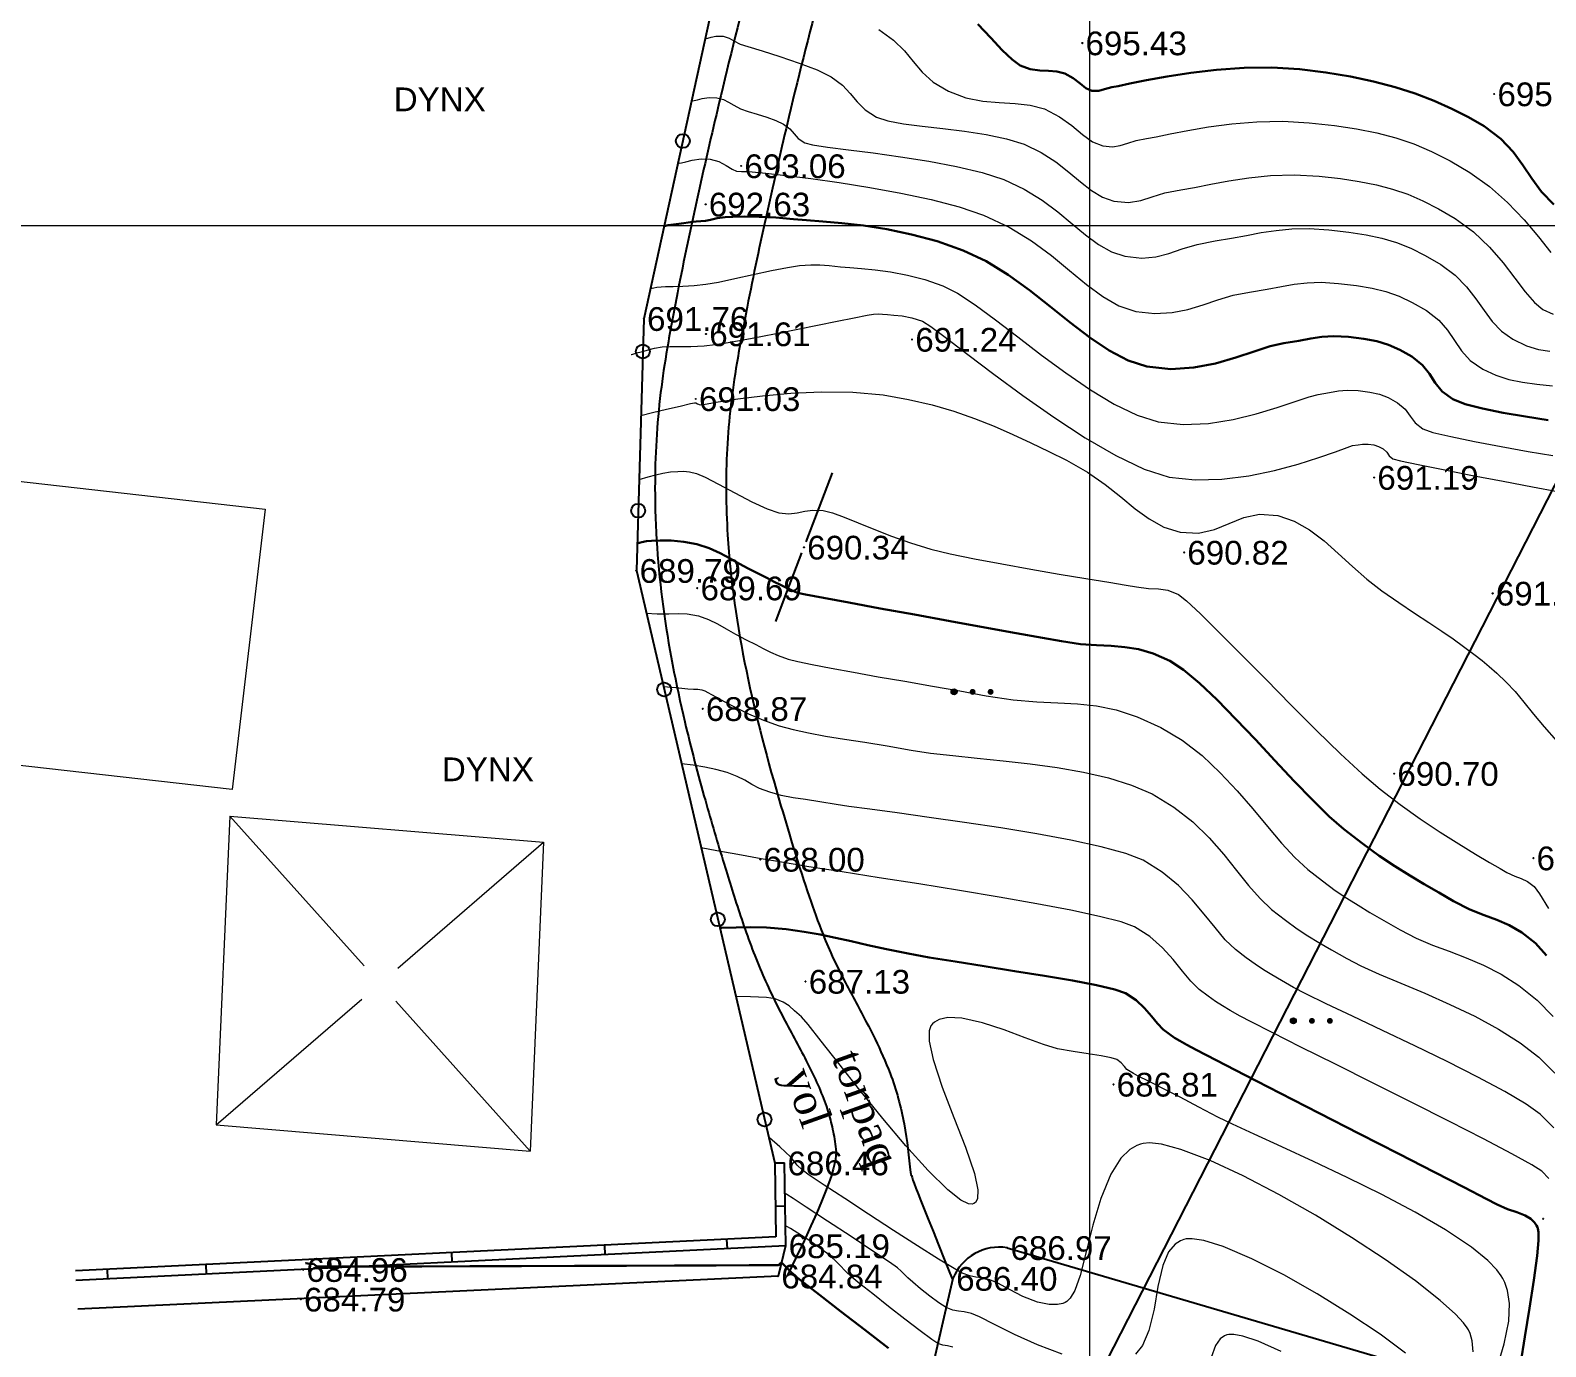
# Model space of a CAD drawing. Header units: feet. Extents: x 3381 to 683784, y 675186 to 4376258.
# Drawn here: x 678704.8 to 678768.7, y 4374876.5 to 4374932 of the extents above; entities that cross this region are included whole.
import ezdxf

# ---------------------------------------------------------------- set-up
doc = ezdxf.new("R2010")
doc.units = ezdxf.units.FT
doc.header["$MEASUREMENT"] = 0
doc.header["$PDMODE"] = 34
doc.header["$PDSIZE"] = 0.01
doc.linetypes.add('ACAD_ISO03W100', pattern=[30, 12, -18])
doc.layers.get('0').update_dxf_attribs({"linetype": 'CONTINUOUS'})
for name, color, linetype in [('0_Point_Height', 2, 'CONTINUOUS'), ('0_Point_Point', 7, 'CONTINUOUS'), ('col bitkisi', 7, 'CONTINUOUS'), ('Lep-Stolb', 7, 'CONTINUOUS'), ('Yazilar', 7, 'CONTINUOUS')]:
    doc.layers.add(name, color=color, linetype=linetype)
for name, color, linetype, lineweight in [('ANA HORIZONTAL', 24, 'CONTINUOUS', 30), ('das tikili', 5, 'CONTINUOUS', 0), ('HORIZANTAL', 24, 'CONTINUOUS', 13), ('km setka', 170, 'CONTINUOUS', 15), ('kontur', 5, 'CONTINUOUS', 0)]:
    doc.layers.add(name, color=color, linetype=linetype, lineweight=lineweight)
doc.styles.get("Standard").update_dxf_attribs({"font": 'arial.ttf', "height": 2})

msp = doc.modelspace()

# ---------------------------------------------------------------- hatches: boundary and pattern name
at = {"layer": 'col bitkisi', "ltscale": 1.5}
h = msp.add_hatch(color=256, dxfattribs=at)
edge = h.paths.add_edge_path()
edge.add_arc((678743.753, 4374904.075), 0.125, 0, 360)
h = msp.add_hatch(color=256, dxfattribs=at)
edge = h.paths.add_edge_path()
edge.add_arc((678744.535, 4374904.075), 0.125, 0, 360)
h = msp.add_hatch(color=256, dxfattribs=at)
edge = h.paths.add_edge_path()
edge.add_arc((678745.294, 4374904.075), 0.125, 0, 360)
h = msp.add_hatch(color=256, dxfattribs=at)
edge = h.paths.add_edge_path()
edge.add_arc((678758.059, 4374890.207), 0.125, 0, 360)
h = msp.add_hatch(color=256, dxfattribs=at)
edge = h.paths.add_edge_path()
edge.add_arc((678758.842, 4374890.207), 0.125, 0, 360)
h = msp.add_hatch(color=256, dxfattribs=at)
edge = h.paths.add_edge_path()
edge.add_arc((678759.6, 4374890.207), 0.125, 0, 360)

# ---------------------------------------------------------------- linework, layer by layer
at = {"linetype": 'Continuous'}
for p, q in [((678734.673, 4374938.039, 695.222), (678730.672, 4374919.808, 691.756)), ((678730.672, 4374919.808, 691.756), (678730.359, 4374909.187, 689.787)), ((678730.359, 4374909.187, 689.787), (678736.194, 4374884.205, 686.459)), ((678736.593, 4374884.211, 686.459), (678736.194, 4374884.205, 686.459)), ((678736.194, 4374884.205, 686.459), (678736.237, 4374881.1, 685.33)), ((678736.593, 4374884.211, 686.459), (678736.642, 4374880.719, 685.19)), ((678736.619, 4374882.396, -63.749), (678736.219, 4374882.377, -72.907)), ((678736.237, 4374881.1, 676.348), (678706.712, 4374879.666)), ((678734.165, 4374880.999, 684.739), (678734.181, 4374880.599, 684.739)), ((678736.642, 4374880.719, 685.19), (678706.731, 4374879.266)), ((678722.565, 4374880.436), (678722.581, 4374880.036)), ((678729.014, 4374880.749), (678729.031, 4374880.349)), ((678745.996, 4374880.642, 686.974), (678777.109, 4374871.497, 167.929)), ((678708.04, 4374879.73), (678708.056, 4374879.331)), ((678712.204, 4374879.932), (678712.22, 4374879.533)), ((678717.443, 4374880.187), (678717.459, 4374879.787)), ((678743.707, 4374879.345, 686.402), (678742.534, 4374874.316, 684.746))]:
    msp.add_line(p, q, dxfattribs=at)
at = {"color": 30, "linetype": 'Continuous'}
for p, q in [((678736.642, 4374880.719, 685.19), (678736.331, 4374879.443, 684.841)), ((678736.331, 4374879.443, 684.841), (678706.806, 4374878.054))]:
    msp.add_line(p, q, dxfattribs=at)
msp.add_lwpolyline([(678748.042, 4374871.674), (678791.042, 4374955.674), (678872.042, 4374924.674), (678840.042, 4374843.674)], close=True)
at = {"linetype": 'Continuous'}
for centre in [(678732.317, 4374927.299, 693.18), (678730.632, 4374918.425, 691.5), (678730.434, 4374911.714, 690.256), (678731.529, 4374904.177, 689.12), (678733.793, 4374894.484, 687.828), (678735.762, 4374886.051, 686.705)]:
    msp.add_circle(centre, 0.291, dxfattribs=at)
msp.add_arc((678745.662, 4374878.563, 686.974), 2.105, 80.86965, 158.20412, dxfattribs=at)
for points, knots in [([(678804.772, 4375057.114), (678800.832, 4375053.35), (678800.303, 4375053.3), (678798.715, 4375053.14), (678797.651, 4375053.024), (678794.7, 4375052.617), (678792.822, 4375052.263), (678790.044, 4375051.385), (678789.093, 4375051.014), (678787.602, 4375050.276), (678787.043, 4375049.96), (678785.882, 4375049.205), (678785.294, 4375048.758), (678784.179, 4375047.808), (678783.65, 4375047.305), (678782.407, 4375046.033), (678781.717, 4375045.247), (678780.607, 4375043.929), (678780.173, 4375043.399), (678779.316, 4375042.352), (678778.891, 4375041.832), (678777.625, 4375040.276), (678776.792, 4375039.248), (678774.313, 4375036.181), (678772.686, 4375034.158), (678769.777, 4375030.563), (678768.5, 4375028.992), (678766.465, 4375026.514), (678765.723, 4375025.616), (678764.29, 4375023.894), (678763.601, 4375023.072), (678762.373, 4375021.618), (678761.839, 4375020.989), (678760.47, 4375019.387), (678759.596, 4375018.382), (678758.165, 4375016.441), (678757.578, 4375015.531), (678756.812, 4375013.877), (678756.564, 4375013.174), (678756.33, 4375012.052), (678756.276, 4375011.658), (678756.228, 4375010.864), (678756.233, 4375010.469), (678756.352, 4375008.869), (678756.668, 4375007.696), (678757.38, 4375005.852), (678757.716, 4375005.145), (678758.442, 4375003.809), (678758.833, 4375003.177), (678760.121, 4375001.254), (678761.069, 4375000.061), (678762.533, 4374998.127), (678763.084, 4374997.376), (678764.085, 4374995.845), (678764.532, 4374995.068), (678765.202, 4374993.597), (678765.444, 4374992.91), (678765.789, 4374991.475), (678765.894, 4374990.733), (678765.972, 4374989.136), (678765.925, 4374988.282), (678765.661, 4374986.602), (678765.445, 4374985.771), (678764.649, 4374983.537), (678763.917, 4374982.185), (678762.445, 4374980.038), (678761.791, 4374979.209), (678760.4, 4374977.602), (678759.661, 4374976.819), (678758.159, 4374975.267), (678757.398, 4374974.498), (678756.075, 4374973.113), (678755.511, 4374972.505), (678754.416, 4374971.253), (678753.888, 4374970.613), (678752.348, 4374968.667), (678751.383, 4374967.33), (678749.684, 4374964.866), (678748.936, 4374963.745), (678747.466, 4374961.476), (678746.748, 4374960.329), (678744.647, 4374956.855), (678743.32, 4374954.492), (678740.925, 4374949.803), (678739.845, 4374947.482), (678738.182, 4374943.457), (678737.545, 4374941.774), (678736.387, 4374938.368), (678735.865, 4374936.651), (678734.851, 4374933.022), (678734.369, 4374931.11), (678733.586, 4374927.817), (678733.27, 4374926.44), (678732.657, 4374923.676), (678732.362, 4374922.288), (678731.937, 4374920.115), (678731.792, 4374919.34), (678731.553, 4374917.94), (678731.458, 4374917.321), (678731.218, 4374915.357), (678731.142, 4374914.013), (678731.145, 4374910.996), (678731.266, 4374909.324), (678731.706, 4374906.033), (678732.022, 4374904.414), (678732.662, 4374901.698), (678732.956, 4374900.59), (678733.521, 4374898.591), (678733.787, 4374897.699), (678734.28, 4374896.085), (678734.506, 4374895.354), (678735.001, 4374893.881), (678735.271, 4374893.141), (678735.726, 4374892.05), (678735.883, 4374891.697), (678736.386, 4374890.643), (678736.747, 4374889.982), (678737.428, 4374888.712), (678737.748, 4374888.103), (678738.146, 4374887.201), (678738.267, 4374886.897), (678738.454, 4374886.343), (678738.525, 4374886.096), (678738.648, 4374885.572), (678738.7, 4374885.298), (678738.834, 4374884.462), (678738.896, 4374883.871), (678736.711, 4374879.458)], [0, 0, 0, 0, 1.504182, 1.504182, 4.512547, 4.512547, 9.897023, 9.897023, 12.795834, 12.795834, 14.604059, 14.604059, 16.662244, 16.662244, 18.72043, 18.72043, 21.69221, 21.69221, 23.690537, 23.690537, 25.688865, 25.688865, 29.68552, 29.68552, 37.678831, 37.678831, 43.858623, 43.858623, 47.338723, 47.338723, 50.479181, 50.479181, 52.843093, 52.843093, 56.452422, 56.452422, 59.343353, 59.343353, 61.301717, 61.301717, 62.310714, 62.310714, 63.319712, 63.319712, 66.426739, 66.426739, 68.50177, 68.50177, 70.576802, 70.576802, 75.092259, 75.092259, 77.984383, 77.984383, 80.876507, 80.876507, 83.368148, 83.368148, 85.859789, 85.859789, 88.693846, 88.693846, 91.527902, 91.527902, 96.504404, 96.504404, 99.813748, 99.813748, 103.123092, 103.123092, 106.359907, 106.359907, 108.778682, 108.778682, 111.197456, 111.197456, 116.035005, 116.035005, 120.025858, 120.025858, 124.016711, 124.016711, 131.998417, 131.998417, 139.538843, 139.538843, 144.840516, 144.840516, 150.142189, 150.142189, 155.992549, 155.992549, 160.212599, 160.212599, 164.43265, 164.43265, 166.77754, 166.77754, 168.584028, 168.584028, 172.423705, 172.423705, 177.221179, 177.221179, 182.018653, 182.018653, 185.384546, 185.384546, 188.140377, 188.140377, 190.397291, 190.397291, 192.654204, 192.654204, 193.73589, 193.73589, 195.899262, 195.899262, 198.062634, 198.062634, 199.190084, 199.190084, 200.13488, 200.13488, 201.079676, 201.079676, 202.923933, 202.923933, 202.923933, 202.923933]), ([(678808.675, 4375050.644), (678801.113, 4375050.364), (678800.583, 4375050.313), (678799.006, 4375050.154), (678797.969, 4375050.04), (678795.168, 4375049.652), (678793.46, 4375049.321), (678791.043, 4375048.553), (678790.235, 4375048.234), (678788.985, 4375047.612), (678788.517, 4375047.344), (678787.368, 4375046.586), (678786.697, 4375046.04), (678785.387, 4375044.816), (678784.75, 4375044.139), (678783.486, 4375042.704), (678782.86, 4375041.945), (678780.713, 4375039.324), (678779.234, 4375037.498), (678776.306, 4375033.873), (678774.857, 4375032.072), (678770.47, 4375026.65), (678767.493, 4375023.008), (678763.774, 4375018.635), (678763.29, 4375018.072), (678762.348, 4375016.963), (678761.892, 4375016.413), (678760.905, 4375015.124), (678760.408, 4375014.389), (678759.721, 4375013.07), (678759.494, 4375012.484), (678759.306, 4375011.644), (678759.267, 4375011.383), (678759.231, 4375010.855), (678759.233, 4375010.579), (678759.317, 4375009.469), (678759.547, 4375008.567), (678760.098, 4375007.14), (678760.343, 4375006.612), (678760.881, 4375005.592), (678761.175, 4375005.097), (678762.258, 4375003.417), (678763.151, 4375002.27), (678764.669, 4375000.279), (678765.282, 4374999.464), (678766.452, 4374997.728), (678767.007, 4374996.81), (678767.753, 4374995.256), (678768, 4374994.66), (678768.41, 4374993.426), (678768.571, 4374992.795), (678768.928, 4374990.881), (678768.998, 4374989.575), (678768.827, 4374987.174), (678768.626, 4374986.079), (678768.024, 4374983.969), (678767.623, 4374982.95), (678766.669, 4374981.011), (678766.117, 4374980.09), (678764.737, 4374978.074), (678763.873, 4374977.009), (678762.089, 4374975.003), (678761.168, 4374974.058), (678759.502, 4374972.352), (678758.752, 4374971.586), (678757.576, 4374970.311), (678757.131, 4374969.807), (678756.259, 4374968.772), (678755.833, 4374968.243), (678754.578, 4374966.626), (678753.774, 4374965.51), (678752.247, 4374963.301), (678751.52, 4374962.213), (678750.099, 4374960.024), (678749.404, 4374958.92), (678747.375, 4374955.577), (678746.095, 4374953.309), (678743.718, 4374948.693), (678742.621, 4374946.346), (678740.967, 4374942.342), (678740.351, 4374940.708), (678739.228, 4374937.401), (678738.719, 4374935.724), (678737.722, 4374932.141), (678737.242, 4374930.232), (678736.471, 4374926.978), (678736.165, 4374925.639), (678735.573, 4374922.966), (678735.29, 4374921.631), (678734.875, 4374919.505), (678734.726, 4374918.71), (678734.493, 4374917.322), (678734.404, 4374916.724), (678734.266, 4374915.531), (678734.217, 4374914.93), (678734.122, 4374913.122), (678734.131, 4374911.907), (678734.32, 4374908.773), (678734.601, 4374906.864), (678735.39, 4374903.057), (678735.898, 4374901.158), (678736.644, 4374898.618), (678736.838, 4374897.977), (678737.231, 4374896.699), (678737.428, 4374896.07), (678737.823, 4374894.907), (678738.018, 4374894.371), (678738.37, 4374893.497), (678738.518, 4374893.152), (678738.8, 4374892.546), (678738.931, 4374892.28), (678739.211, 4374891.736), (678739.358, 4374891.461), (678739.809, 4374890.62), (678740.124, 4374890.041), (678740.649, 4374888.969), (678740.866, 4374888.489), (678741.186, 4374887.646), (678741.303, 4374887.293), (678741.5, 4374886.574), (678741.578, 4374886.217), (678741.773, 4374885.158), (678741.849, 4374884.47), (678741.928, 4374883.728), (678741.936, 4374883.647), (678743.67, 4374879.335)], [0, 0, 0, 0, 1.519576, 1.519576, 4.558728, 4.558728, 9.930594, 9.930594, 12.837598, 12.837598, 14.698947, 14.698947, 17.596272, 17.596272, 20.493598, 20.493598, 23.430765, 23.430765, 30.540606, 30.540606, 37.650448, 37.650448, 51.870131, 51.870131, 53.943342, 53.943342, 56.016553, 56.016553, 58.839775, 58.839775, 61.186701, 61.186701, 62.257023, 62.257023, 63.327345, 63.327345, 66.426341, 66.426341, 68.26825, 68.26825, 70.110159, 70.110159, 74.62153, 74.62153, 77.595, 77.595, 80.568471, 80.568471, 82.304355, 82.304355, 84.04024, 84.04024, 87.512009, 87.512009, 90.504027, 90.504027, 93.496045, 93.496045, 96.488063, 96.488063, 100.372173, 100.372173, 104.256283, 104.256283, 107.517701, 107.517701, 109.618427, 109.618427, 111.719153, 111.719153, 115.920605, 115.920605, 119.858792, 119.858792, 123.796978, 123.796978, 131.673352, 131.673352, 139.553481, 139.553481, 144.894421, 144.894421, 150.235361, 150.235361, 156.190392, 156.190392, 160.321983, 160.321983, 164.453574, 164.453574, 166.899961, 166.899961, 168.797126, 168.797126, 170.694291, 170.694291, 174.488621, 174.488621, 180.488906, 180.488906, 186.48919, 186.48919, 188.508696, 188.508696, 190.528201, 190.528201, 192.322947, 192.322947, 193.52533, 193.52533, 194.478712, 194.478712, 195.432094, 195.432094, 197.338858, 197.338858, 198.784376, 198.784376, 199.759029, 199.759029, 200.733681, 200.733681, 202.682985, 202.682985, 202.923933, 202.923933, 202.923933, 202.923933])]:
    msp.add_open_spline(points, degree=3, knots=knots, dxfattribs=at)
at = {"layer": '0_Point_Point'}
for p in [(678749.159, 4374931.428, 695.432), (678766.528, 4374929.28, 695.351), (678734.776, 4374926.249, 693.057), (678733.277, 4374924.632, 692.632), (678730.672, 4374919.808, 691.756), (678733.296, 4374919.164, 691.606), (678741.982, 4374918.932, 691.24), (678732.864, 4374916.43, 691.028), (678761.463, 4374913.111, 691.188), (678737.424, 4374910.17, 690.341), (678753.452, 4374909.955, 690.817), (678730.359, 4374909.187, 689.787), (678732.928, 4374908.45, 689.689), (678766.461, 4374908.229, 691.127), (678733.154, 4374903.364, 688.871), (678762.309, 4374900.63, 690.696), (678735.582, 4374897.014, 687.995), (678768.177, 4374897.069, 690.748), (678737.49, 4374891.869, 687.131), (678750.473, 4374887.53, 686.813), (678736.593, 4374884.211, 686.459), (678768.589, 4374881.864, 687.582), (678736.642, 4374880.719, 685.19), (678745.996, 4374880.642, 686.974), (678716.311, 4374879.718, 684.956), (678736.331, 4374879.443, 684.841), (678743.707, 4374879.345, 686.402), (678716.21, 4374878.47, 684.792)]:
    msp.add_point(p, dxfattribs=at)
at = {"layer": 'ANA HORIZONTAL', "color": 16, "lineweight": 30}
for points, elevation in [([(678744.749, 4374932.228), (678745.304, 4374931.644), (678745.786, 4374931.131), (678746.197, 4374930.731), (678746.543, 4374930.486), (678746.968, 4374930.333), (678747.363, 4374930.272), (678747.734, 4374930.252), (678748.085, 4374930.224), (678748.42, 4374930.14), (678748.78, 4374929.947), (678749.065, 4374929.725), (678749.312, 4374929.53), (678749.561, 4374929.418), (678749.853, 4374929.413), (678750.101, 4374929.488), (678750.412, 4374929.563), (678750.67, 4374929.615), (678751.167, 4374929.721), (678751.866, 4374929.863), (678752.733, 4374930.02), (678753.731, 4374930.172), (678754.825, 4374930.299), (678755.978, 4374930.381), (678757.155, 4374930.397), (678758.32, 4374930.329), (678759.429, 4374930.193), (678760.467, 4374930.02), (678761.438, 4374929.811), (678762.345, 4374929.57), (678763.195, 4374929.296), (678763.991, 4374928.992), (678764.738, 4374928.66), (678765.44, 4374928.301), (678766.101, 4374927.917), (678766.81, 4374927.392), (678767.33, 4374926.843), (678767.739, 4374926.281), (678768.11, 4374925.717), (678768.521, 4374925.162), (678769.045, 4374924.627)], 695), ([(678731.531, 4374923.721), (678731.581, 4374923.728), (678731.701, 4374923.745), (678731.923, 4374923.776), (678732.255, 4374923.822), (678732.642, 4374923.875), (678732.885, 4374923.905), (678733.083, 4374923.915), (678733.28, 4374923.928), (678733.489, 4374923.974), (678733.764, 4374924.041), (678734.103, 4374924.091), (678734.423, 4374924.107), (678734.911, 4374924.113), (678735.529, 4374924.103), (678736.234, 4374924.07), (678736.985, 4374924.006), (678737.536, 4374923.958), (678738.224, 4374923.906), (678739.028, 4374923.834), (678739.931, 4374923.73), (678740.913, 4374923.577), (678741.955, 4374923.363), (678743.037, 4374923.071), (678744.14, 4374922.688), (678745.105, 4374922.231), (678746.034, 4374921.658), (678746.932, 4374921.009), (678747.802, 4374920.325), (678748.649, 4374919.645), (678749.477, 4374919.011), (678750.29, 4374918.463), (678751.092, 4374918.041), (678751.887, 4374917.786), (678752.893, 4374917.682), (678753.862, 4374917.745), (678754.78, 4374917.924), (678755.632, 4374918.167), (678756.406, 4374918.424), (678757.086, 4374918.643), (678757.66, 4374918.774), (678758.291, 4374918.874), (678758.796, 4374918.971), (678759.258, 4374919.043), (678759.759, 4374919.072), (678760.382, 4374919.037), (678761.028, 4374918.958), (678761.574, 4374918.854), (678762.065, 4374918.706), (678762.546, 4374918.497), (678763.06, 4374918.207), (678763.499, 4374917.854), (678763.793, 4374917.48), (678764.039, 4374917.104), (678764.336, 4374916.744), (678764.783, 4374916.419), (678765.306, 4374916.21), (678766.036, 4374916.016), (678766.908, 4374915.838), (678767.852, 4374915.678), (678768.803, 4374915.535)], 692.5), ([(678730.393, 4374910.336), (678730.59, 4374910.393), (678730.789, 4374910.43), (678730.993, 4374910.445), (678731.356, 4374910.459), (678731.829, 4374910.453), (678732.365, 4374910.407), (678732.914, 4374910.303), (678733.425, 4374910.135), (678733.887, 4374909.925), (678734.309, 4374909.695), (678734.702, 4374909.469), (678735.073, 4374909.27), (678735.497, 4374909.061), (678735.862, 4374908.877), (678736.172, 4374908.72), (678736.434, 4374908.591), (678736.689, 4374908.46), (678736.892, 4374908.357), (678737.157, 4374908.258), (678737.495, 4374908.185), (678738.247, 4374908.039), (678739.323, 4374907.838), (678740.632, 4374907.597), (678742.083, 4374907.332), (678743.585, 4374907.059), (678745.046, 4374906.794), (678746.376, 4374906.554), (678747.484, 4374906.353), (678748.279, 4374906.208), (678749.078, 4374906.093), (678749.764, 4374906.039), (678750.374, 4374906.01), (678750.949, 4374905.967), (678751.527, 4374905.872), (678752.146, 4374905.689), (678752.845, 4374905.379), (678753.425, 4374905.003), (678754.099, 4374904.442), (678754.844, 4374903.737), (678755.638, 4374902.931), (678756.458, 4374902.065), (678757.284, 4374901.179), (678758.092, 4374900.317), (678758.86, 4374899.519), (678759.566, 4374898.827), (678760.188, 4374898.282), (678760.967, 4374897.68), (678761.678, 4374897.167), (678762.34, 4374896.724), (678762.967, 4374896.331), (678763.577, 4374895.969), (678764.186, 4374895.617), (678764.812, 4374895.256), (678765.5, 4374894.9), (678766.097, 4374894.657), (678766.638, 4374894.46), (678767.157, 4374894.242), (678767.691, 4374893.937), (678768.275, 4374893.477), (678768.734, 4374892.962)], 690), ([(678767.634, 4374875.731), (678767.821, 4374876.886), (678768.02, 4374878.102), (678768.202, 4374879.276), (678768.338, 4374880.305), (678768.393, 4374880.953), (678768.393, 4374881.302), (678768.37, 4374881.457), (678768.351, 4374881.509), (678768.31, 4374881.582), (678768.222, 4374881.71), (678768.069, 4374881.861), (678767.833, 4374882.006), (678767.488, 4374882.138), (678767.094, 4374882.272), (678766.658, 4374882.468), (678766.192, 4374882.711), (678765.276, 4374883.183), (678764.012, 4374883.831), (678762.502, 4374884.604), (678760.847, 4374885.451), (678759.149, 4374886.32), (678757.509, 4374887.16), (678756.029, 4374887.919), (678754.811, 4374888.545), (678753.955, 4374888.988), (678753.564, 4374889.195), (678753.274, 4374889.363), (678753.049, 4374889.498), (678752.833, 4374889.644), (678752.568, 4374889.848), (678752.325, 4374890.092), (678752.072, 4374890.405), (678751.783, 4374890.749), (678751.429, 4374891.086), (678750.985, 4374891.378), (678750.526, 4374891.533), (678749.756, 4374891.71), (678748.747, 4374891.902), (678747.573, 4374892.104), (678746.308, 4374892.309), (678745.027, 4374892.512), (678743.802, 4374892.706), (678742.708, 4374892.885), (678741.819, 4374893.042), (678740.911, 4374893.225), (678740.124, 4374893.398), (678739.42, 4374893.561), (678738.761, 4374893.711), (678738.109, 4374893.846), (678737.427, 4374893.966), (678736.676, 4374894.066), (678735.845, 4374894.137), (678735.166, 4374894.153), (678734.561, 4374894.141), (678733.956, 4374894.127), (678733.876, 4374894.128)], 687.5), ([(678740.982, 4374876.409), (678739.984, 4374877.178), (678738.975, 4374877.957), (678738.075, 4374878.654), (678737.404, 4374879.177), (678737.083, 4374879.433), (678736.804, 4374879.696), (678736.579, 4374879.926), (678736.473, 4374880.024), (678736.417, 4374879.972), (678736.357, 4374879.912), (678736.025, 4374879.908), (678735.111, 4374879.903), (678733.721, 4374879.896), (678731.962, 4374879.889), (678729.938, 4374879.882), (678727.756, 4374879.874), (678725.521, 4374879.867), (678723.338, 4374879.86), (678721.313, 4374879.854), (678719.551, 4374879.85), (678718.159, 4374879.848), (678717.242, 4374879.847), (678716.905, 4374879.849), (678716.814, 4374879.909), (678716.74, 4374879.964), (678716.659, 4374879.969), (678716.59, 4374879.968), (678716.501, 4374879.984), (678716.439, 4374879.986), (678716.404, 4374879.977)], 685)]:
    msp.add_lwpolyline(points, dxfattribs=dict(at, elevation=elevation))
at = {"layer": 'col bitkisi', "lineweight": 13, "ltscale": 1.5}
for centre in [(678743.753, 4374904.075), (678758.059, 4374890.207)]:
    msp.add_circle(centre, 0.125, dxfattribs=at)
at = {"layer": 'das tikili', "color": 0, "lineweight": 20}
for p, q in [((678689.85, 4374914.582, 689.594), (678714.712, 4374911.779, 689.594)), ((678714.712, 4374911.779, 689.594), (678713.309, 4374899.964, 689.594)), ((678713.211, 4374898.837, 689.594), (678712.644, 4374885.819, 689.594)), ((678713.211, 4374898.837, 689.594), (678726.444, 4374897.736, 689.594)), ((678726.444, 4374897.736, 689.594), (678725.877, 4374884.718, 689.594))]:
    msp.add_line(p, q, dxfattribs=at)
at = {"layer": 'das tikili', "color": 0, "lineweight": 20, "elevation": 689.594}
for points in [[(678713.309, 4374899.964), (678688.447, 4374902.768)], [(678718.876, 4374892.522), (678713.211, 4374898.837)], [(678720.3, 4374892.431), (678726.444, 4374897.736)], [(678712.644, 4374885.819), (678718.787, 4374891.124)], [(678712.644, 4374885.819), (678725.877, 4374884.718), (678720.211, 4374891.033)]]:
    msp.add_lwpolyline(points, dxfattribs=at)
at = {"layer": 'HORIZANTAL', "color": 16, "linetype": 'Continuous', "lineweight": 20}
for points, elevation in [([(678733.263, 4374931.611), (678733.298, 4374931.617), (678733.374, 4374931.635), (678733.507, 4374931.671), (678733.715, 4374931.713), (678734.015, 4374931.713), (678734.271, 4374931.636), (678734.473, 4374931.518), (678734.732, 4374931.384), (678735.062, 4374931.276), (678735.658, 4374931.094), (678736.413, 4374930.858), (678737.221, 4374930.585), (678737.976, 4374930.295), (678738.571, 4374930.004), (678739.045, 4374929.655), (678739.377, 4374929.298), (678739.664, 4374928.947), (678740.002, 4374928.612), (678740.487, 4374928.305), (678740.963, 4374928.147), (678741.619, 4374928.024), (678742.409, 4374927.919), (678743.285, 4374927.819), (678744.2, 4374927.708), (678745.107, 4374927.571), (678745.959, 4374927.393), (678746.708, 4374927.159), (678747.429, 4374926.815), (678748.049, 4374926.414), (678748.594, 4374925.991), (678749.087, 4374925.581), (678749.551, 4374925.217), (678750.011, 4374924.934), (678750.492, 4374924.765), (678751.11, 4374924.71), (678751.624, 4374924.786), (678752.11, 4374924.938), (678752.646, 4374925.11), (678753.311, 4374925.247), (678753.897, 4374925.345), (678754.574, 4374925.479), (678755.336, 4374925.622), (678756.179, 4374925.752), (678757.098, 4374925.843), (678758.088, 4374925.872), (678759.145, 4374925.812), (678760.04, 4374925.711), (678760.838, 4374925.593), (678761.562, 4374925.452), (678762.236, 4374925.275), (678762.881, 4374925.055), (678763.523, 4374924.781), (678764.183, 4374924.443), (678764.885, 4374924.033), (678765.661, 4374923.465), (678766.33, 4374922.824), (678766.906, 4374922.157), (678767.403, 4374921.513), (678767.838, 4374920.94), (678768.225, 4374920.487), (678768.578, 4374920.201), (678769.013, 4374920.004)], 694), ([(678740.583, 4374931.995), (678741.206, 4374931.551), (678741.662, 4374931.097), (678742.035, 4374930.644), (678742.412, 4374930.202), (678742.877, 4374929.783), (678743.515, 4374929.396), (678744.256, 4374929.117), (678744.972, 4374928.979), (678745.661, 4374928.921), (678746.323, 4374928.886), (678746.958, 4374928.815), (678747.564, 4374928.65), (678748.202, 4374928.324), (678748.724, 4374927.945), (678749.173, 4374927.572), (678749.593, 4374927.267), (678750.026, 4374927.091), (678750.429, 4374927.056), (678750.763, 4374927.105), (678751.08, 4374927.204), (678751.429, 4374927.316), (678751.861, 4374927.405), (678752.269, 4374927.478), (678752.86, 4374927.599), (678753.607, 4374927.745), (678754.483, 4374927.894), (678755.461, 4374928.024), (678756.513, 4374928.111), (678757.613, 4374928.135), (678758.732, 4374928.071), (678759.787, 4374927.951), (678760.727, 4374927.813), (678761.58, 4374927.646), (678762.373, 4374927.438), (678763.134, 4374927.179), (678763.889, 4374926.856), (678764.666, 4374926.458), (678765.493, 4374925.975), (678766.325, 4374925.382), (678767.092, 4374924.699), (678767.787, 4374923.975), (678768.399, 4374923.258), (678768.92, 4374922.599)], 694.5), ([(678732.686, 4374928.981), (678732.722, 4374928.987), (678732.801, 4374929.004), (678732.933, 4374929.039), (678733.135, 4374929.09), (678733.423, 4374929.135), (678733.745, 4374929.125), (678734.029, 4374929.051), (678734.248, 4374928.938), (678734.468, 4374928.803), (678734.755, 4374928.661), (678735.075, 4374928.548), (678735.458, 4374928.43), (678735.861, 4374928.303), (678736.242, 4374928.165), (678736.559, 4374928.013), (678736.825, 4374927.807), (678737.005, 4374927.598), (678737.187, 4374927.397), (678737.459, 4374927.215), (678737.788, 4374927.134), (678738.422, 4374927.04), (678739.296, 4374926.927), (678740.342, 4374926.793), (678741.495, 4374926.634), (678742.689, 4374926.446), (678743.857, 4374926.225), (678744.933, 4374925.967), (678745.852, 4374925.669), (678746.711, 4374925.267), (678747.463, 4374924.803), (678748.131, 4374924.308), (678748.736, 4374923.811), (678749.299, 4374923.345), (678749.842, 4374922.941), (678750.388, 4374922.628), (678750.957, 4374922.439), (678751.665, 4374922.362), (678752.263, 4374922.418), (678752.81, 4374922.561), (678753.369, 4374922.75), (678753.998, 4374922.941), (678754.761, 4374923.089), (678755.451, 4374923.198), (678756.089, 4374923.318), (678756.704, 4374923.435), (678757.328, 4374923.532), (678757.991, 4374923.595), (678758.723, 4374923.607), (678759.557, 4374923.554), (678760.391, 4374923.457), (678761.125, 4374923.343), (678761.786, 4374923.199), (678762.403, 4374923.014), (678763.005, 4374922.775), (678763.62, 4374922.471), (678764.276, 4374922.091), (678764.884, 4374921.641), (678765.361, 4374921.153), (678765.751, 4374920.65), (678766.099, 4374920.154), (678766.446, 4374919.689), (678766.836, 4374919.277), (678767.313, 4374918.94), (678767.888, 4374918.67), (678768.394, 4374918.516), (678768.874, 4374918.438)], 693.5), ([(678732.109, 4374926.351), (678732.156, 4374926.359), (678732.261, 4374926.38), (678732.441, 4374926.424), (678732.715, 4374926.488), (678733.09, 4374926.546), (678733.476, 4374926.537), (678733.837, 4374926.432), (678734.149, 4374926.272), (678734.399, 4374926.118), (678734.575, 4374926.032), (678734.786, 4374926.017), (678735.003, 4374926.019), (678735.245, 4374925.996), (678735.818, 4374925.936), (678736.661, 4374925.841), (678737.712, 4374925.711), (678738.912, 4374925.545), (678740.199, 4374925.343), (678741.511, 4374925.105), (678742.789, 4374924.832), (678743.971, 4374924.523), (678744.996, 4374924.178), (678746.077, 4374923.673), (678747.024, 4374923.089), (678747.865, 4374922.465), (678748.626, 4374921.84), (678749.335, 4374921.254), (678750.019, 4374920.744), (678750.705, 4374920.351), (678751.422, 4374920.112), (678752.222, 4374920.022), (678752.944, 4374920.063), (678753.612, 4374920.199), (678754.25, 4374920.391), (678754.88, 4374920.603), (678755.526, 4374920.795), (678756.21, 4374920.932), (678756.952, 4374921.047), (678757.56, 4374921.162), (678758.099, 4374921.26), (678758.637, 4374921.325), (678759.238, 4374921.342), (678759.969, 4374921.296), (678760.724, 4374921.206), (678761.376, 4374921.096), (678761.961, 4374920.949), (678762.515, 4374920.753), (678763.072, 4374920.491), (678763.668, 4374920.149), (678764.192, 4374919.745), (678764.56, 4374919.319), (678764.851, 4374918.884), (678765.143, 4374918.456), (678765.516, 4374918.05), (678766.048, 4374917.679), (678766.593, 4374917.427), (678767.143, 4374917.25), (678767.716, 4374917.129), (678768.325, 4374917.044), (678768.986, 4374916.974)], 693), ([(678730.954, 4374921.091), (678730.975, 4374921.094), (678731.019, 4374921.101), (678731.096, 4374921.113), (678731.217, 4374921.13), (678731.398, 4374921.152), (678731.591, 4374921.16), (678731.909, 4374921.169), (678732.321, 4374921.184), (678732.792, 4374921.213), (678733.289, 4374921.264), (678733.817, 4374921.354), (678734.511, 4374921.499), (678735.285, 4374921.67), (678736.053, 4374921.837), (678736.73, 4374921.972), (678737.23, 4374922.044), (678737.716, 4374922.074), (678738.099, 4374922.073), (678738.481, 4374922.044), (678738.968, 4374921.992), (678739.355, 4374921.959), (678739.847, 4374921.921), (678740.427, 4374921.865), (678741.079, 4374921.777), (678741.783, 4374921.646), (678742.524, 4374921.457), (678743.284, 4374921.197), (678743.895, 4374920.882), (678744.643, 4374920.386), (678745.501, 4374919.756), (678746.443, 4374919.037), (678747.441, 4374918.276), (678748.469, 4374917.519), (678749.501, 4374916.813), (678750.51, 4374916.203), (678751.469, 4374915.737), (678752.352, 4374915.459), (678753.412, 4374915.345), (678754.479, 4374915.391), (678755.518, 4374915.554), (678756.496, 4374915.791), (678757.379, 4374916.059), (678758.131, 4374916.315), (678758.72, 4374916.514), (678759.109, 4374916.616), (678759.584, 4374916.694), (678759.956, 4374916.763), (678760.326, 4374916.799), (678760.794, 4374916.779), (678761.283, 4374916.715), (678761.686, 4374916.624), (678762.058, 4374916.481), (678762.451, 4374916.265), (678762.775, 4374915.989), (678762.981, 4374915.698), (678763.189, 4374915.414), (678763.518, 4374915.158), (678763.939, 4374915.016), (678764.702, 4374914.835), (678765.697, 4374914.63), (678766.817, 4374914.418), (678767.953, 4374914.214), (678768.997, 4374914.035)], 692), ([(678730.132, 4374918.299), (678730.155, 4374918.305), (678730.205, 4374918.318), (678730.292, 4374918.34), (678730.428, 4374918.376), (678730.632, 4374918.427), (678730.86, 4374918.491), (678731.12, 4374918.561), (678731.443, 4374918.62), (678731.765, 4374918.636), (678732.174, 4374918.631), (678732.661, 4374918.631), (678733.217, 4374918.663), (678733.677, 4374918.716), (678734.138, 4374918.787), (678734.628, 4374918.875), (678735.176, 4374918.978), (678735.812, 4374919.097), (678736.412, 4374919.212), (678737.17, 4374919.363), (678738.001, 4374919.532), (678738.82, 4374919.699), (678739.542, 4374919.845), (678740.083, 4374919.951), (678740.357, 4374919.997), (678740.569, 4374920.008), (678740.739, 4374920.001), (678740.951, 4374919.979), (678741.207, 4374919.958), (678741.559, 4374919.922), (678741.977, 4374919.846), (678742.428, 4374919.707), (678742.78, 4374919.482), (678743.436, 4374918.993), (678744.337, 4374918.302), (678745.429, 4374917.474), (678746.654, 4374916.57), (678747.957, 4374915.654), (678749.28, 4374914.789), (678750.569, 4374914.039), (678751.767, 4374913.466), (678752.817, 4374913.133), (678753.914, 4374913.009), (678755.049, 4374913.038), (678756.179, 4374913.184), (678757.265, 4374913.41), (678758.264, 4374913.679), (678759.134, 4374913.955), (678759.834, 4374914.201), (678760.323, 4374914.381), (678760.559, 4374914.458), (678760.791, 4374914.497), (678760.977, 4374914.525), (678761.206, 4374914.52), (678761.448, 4374914.486), (678761.644, 4374914.427), (678761.843, 4374914.323), (678761.997, 4374914.18), (678762.097, 4374914.031), (678762.253, 4374913.898), (678762.578, 4374913.813), (678763.326, 4374913.655), (678764.378, 4374913.444), (678765.611, 4374913.204), (678766.907, 4374912.956), (678768.144, 4374912.721), (678769.202, 4374912.523)], 691.5), ([(678730.552, 4374915.73), (678731.039, 4374915.848), (678731.629, 4374915.989), (678732.201, 4374916.124), (678732.635, 4374916.226), (678732.808, 4374916.267), (678732.866, 4374916.263), (678732.94, 4374916.222), (678733.05, 4374916.175), (678733.261, 4374916.21), (678733.81, 4374916.304), (678734.637, 4374916.43), (678735.68, 4374916.561), (678736.876, 4374916.67), (678738.163, 4374916.73), (678739.481, 4374916.713), (678740.766, 4374916.593), (678741.833, 4374916.407), (678742.824, 4374916.177), (678743.748, 4374915.908), (678744.616, 4374915.606), (678745.439, 4374915.279), (678746.227, 4374914.932), (678746.992, 4374914.573), (678747.742, 4374914.206), (678748.49, 4374913.839), (678749.375, 4374913.343), (678750.127, 4374912.818), (678750.786, 4374912.292), (678751.391, 4374911.797), (678751.983, 4374911.364), (678752.6, 4374911.024), (678753.282, 4374910.806), (678754.062, 4374910.768), (678754.736, 4374910.924), (678755.355, 4374911.177), (678755.972, 4374911.426), (678756.638, 4374911.57), (678757.404, 4374911.512), (678758.092, 4374911.27), (678758.737, 4374910.9), (678759.351, 4374910.437), (678759.95, 4374909.915), (678760.546, 4374909.368), (678761.154, 4374908.833), (678761.787, 4374908.342), (678762.512, 4374907.841), (678763.172, 4374907.398), (678763.771, 4374907.001), (678764.312, 4374906.641), (678764.8, 4374906.307), (678765.238, 4374905.99), (678765.672, 4374905.663), (678766.015, 4374905.399), (678766.321, 4374905.149), (678766.643, 4374904.863), (678767.037, 4374904.489), (678767.405, 4374904.096), (678767.78, 4374903.645), (678768.183, 4374903.143), (678768.634, 4374902.597), (678769.155, 4374902.015)], 691), ([(678730.473, 4374913.033), (678730.861, 4374913.138), (678731.177, 4374913.229), (678731.472, 4374913.302), (678731.799, 4374913.348), (678732.106, 4374913.373), (678732.351, 4374913.376), (678732.592, 4374913.35), (678732.89, 4374913.283), (678733.253, 4374913.129), (678733.822, 4374912.833), (678734.507, 4374912.465), (678735.22, 4374912.093), (678735.87, 4374911.788), (678736.369, 4374911.619), (678736.788, 4374911.58), (678737.133, 4374911.62), (678737.455, 4374911.69), (678737.804, 4374911.739), (678738.231, 4374911.72), (678738.627, 4374911.622), (678739.122, 4374911.444), (678739.708, 4374911.207), (678740.375, 4374910.932), (678741.115, 4374910.642), (678741.919, 4374910.356), (678742.778, 4374910.098), (678743.593, 4374909.902), (678744.614, 4374909.69), (678745.768, 4374909.47), (678746.983, 4374909.252), (678748.187, 4374909.044), (678749.307, 4374908.856), (678750.272, 4374908.697), (678751.009, 4374908.576), (678751.445, 4374908.501), (678751.958, 4374908.439), (678752.371, 4374908.417), (678752.763, 4374908.357), (678753.217, 4374908.18), (678753.56, 4374907.912), (678754.15, 4374907.361), (678754.934, 4374906.585), (678755.865, 4374905.646), (678756.892, 4374904.605), (678757.964, 4374903.52), (678759.032, 4374902.454), (678760.046, 4374901.466), (678760.956, 4374900.618), (678761.712, 4374899.969), (678762.556, 4374899.324), (678763.41, 4374898.718), (678764.245, 4374898.162), (678765.029, 4374897.665), (678765.734, 4374897.237), (678766.328, 4374896.888), (678766.78, 4374896.629), (678767.062, 4374896.468), (678767.392, 4374896.306), (678767.667, 4374896.204), (678767.926, 4374896.086), (678768.21, 4374895.878), (678768.442, 4374895.559), (678768.811, 4374894.937)], 690.5), ([(678730.777, 4374907.398), (678731.235, 4374907.363), (678731.725, 4374907.361), (678732.117, 4374907.378), (678732.505, 4374907.365), (678732.981, 4374907.275), (678733.395, 4374907.133), (678733.776, 4374906.949), (678734.149, 4374906.735), (678734.542, 4374906.506), (678734.982, 4374906.276), (678735.39, 4374906.071), (678735.711, 4374905.899), (678736.007, 4374905.748), (678736.338, 4374905.604), (678736.764, 4374905.454), (678737.16, 4374905.352), (678737.774, 4374905.223), (678738.569, 4374905.072), (678739.509, 4374904.901), (678740.558, 4374904.717), (678741.679, 4374904.522), (678742.837, 4374904.321), (678743.993, 4374904.117), (678745.113, 4374903.916), (678746.251, 4374903.746), (678747.243, 4374903.659), (678748.131, 4374903.613), (678748.957, 4374903.567), (678749.763, 4374903.482), (678750.589, 4374903.316), (678751.478, 4374903.028), (678752.473, 4374902.579), (678753.377, 4374902.034), (678754.209, 4374901.387), (678754.977, 4374900.668), (678755.688, 4374899.91), (678756.351, 4374899.142), (678756.972, 4374898.395), (678757.559, 4374897.701), (678758.121, 4374897.091), (678758.664, 4374896.595), (678759.293, 4374896.104), (678759.828, 4374895.709), (678760.312, 4374895.378), (678760.785, 4374895.079), (678761.29, 4374894.779), (678761.869, 4374894.445), (678762.563, 4374894.044), (678763.239, 4374893.694), (678763.928, 4374893.404), (678764.629, 4374893.14), (678765.345, 4374892.87), (678766.073, 4374892.561), (678766.815, 4374892.181), (678767.571, 4374891.696), (678768.34, 4374891.075), (678769.011, 4374890.386)], 689.5), ([(678731.501, 4374904.298), (678732.016, 4374904.254), (678732.527, 4374904.206), (678732.761, 4374904.184), (678732.943, 4374904.187), (678733.119, 4374904.166), (678733.251, 4374904.115), (678733.375, 4374904.045), (678733.529, 4374903.961), (678733.712, 4374903.862), (678734.056, 4374903.675), (678734.526, 4374903.429), (678735.091, 4374903.156), (678735.717, 4374902.886), (678736.372, 4374902.65), (678736.964, 4374902.485), (678737.619, 4374902.343), (678738.338, 4374902.213), (678739.127, 4374902.086), (678739.988, 4374901.951), (678740.927, 4374901.8), (678741.947, 4374901.623), (678742.761, 4374901.498), (678743.699, 4374901.387), (678744.731, 4374901.281), (678745.827, 4374901.169), (678746.958, 4374901.04), (678748.095, 4374900.884), (678749.207, 4374900.691), (678750.265, 4374900.449), (678751.239, 4374900.148), (678752.101, 4374899.779), (678753.024, 4374899.222), (678753.822, 4374898.591), (678754.514, 4374897.916), (678755.123, 4374897.226), (678755.668, 4374896.551), (678756.172, 4374895.919), (678756.656, 4374895.362), (678757.14, 4374894.908), (678757.729, 4374894.45), (678758.222, 4374894.093), (678758.673, 4374893.795), (678759.136, 4374893.513), (678759.664, 4374893.206), (678760.313, 4374892.832), (678760.905, 4374892.528), (678761.68, 4374892.182), (678762.594, 4374891.795), (678763.6, 4374891.368), (678764.652, 4374890.902), (678765.705, 4374890.399), (678766.712, 4374889.859), (678767.627, 4374889.283), (678768.405, 4374888.674), (678769.088, 4374887.998)], 689), ([(678769.035, 4374885.695), (678768.47, 4374886.273), (678767.881, 4374886.7), (678766.978, 4374887.233), (678765.84, 4374887.84), (678764.548, 4374888.492), (678763.182, 4374889.157), (678761.823, 4374889.806), (678760.551, 4374890.407), (678759.447, 4374890.93), (678758.591, 4374891.344), (678758.063, 4374891.619), (678757.563, 4374891.909), (678757.155, 4374892.145), (678756.798, 4374892.362), (678756.45, 4374892.592), (678756.07, 4374892.868), (678755.616, 4374893.221), (678755.19, 4374893.629), (678754.761, 4374894.136), (678754.305, 4374894.709), (678753.798, 4374895.313), (678753.216, 4374895.916), (678752.534, 4374896.482), (678751.729, 4374896.978), (678750.994, 4374897.264), (678749.955, 4374897.548), (678748.682, 4374897.824), (678747.249, 4374898.091), (678745.726, 4374898.343), (678744.188, 4374898.576), (678742.705, 4374898.787), (678741.351, 4374898.972), (678740.197, 4374899.127), (678739.316, 4374899.247), (678738.78, 4374899.33), (678738.091, 4374899.446), (678737.496, 4374899.534), (678736.966, 4374899.616), (678736.47, 4374899.713), (678735.979, 4374899.846), (678735.553, 4374900.009), (678735.227, 4374900.177), (678734.935, 4374900.347), (678734.609, 4374900.515), (678734.183, 4374900.675), (678733.703, 4374900.808), (678733.238, 4374900.908), (678732.749, 4374900.986), (678732.261, 4374901.046)], 688.5), ([(678768.833, 4374883.559), (678768.535, 4374883.871), (678768.118, 4374884.138), (678767.266, 4374884.606), (678766.075, 4374885.23), (678764.64, 4374885.964), (678763.057, 4374886.764), (678761.422, 4374887.585), (678759.831, 4374888.38), (678758.378, 4374889.105), (678757.161, 4374889.715), (678756.274, 4374890.164), (678755.814, 4374890.407), (678755.4, 4374890.646), (678755.072, 4374890.839), (678754.778, 4374891.025), (678754.468, 4374891.243), (678754.092, 4374891.535), (678753.742, 4374891.876), (678753.386, 4374892.308), (678752.997, 4374892.792), (678752.547, 4374893.291), (678752.009, 4374893.765), (678751.357, 4374894.178), (678750.797, 4374894.38), (678749.882, 4374894.612), (678748.677, 4374894.867), (678747.248, 4374895.139), (678745.66, 4374895.419), (678743.979, 4374895.702), (678742.27, 4374895.979), (678740.6, 4374896.243), (678739.033, 4374896.489), (678737.636, 4374896.707), (678736.475, 4374896.893), (678735.614, 4374897.037), (678734.634, 4374897.214), (678733.746, 4374897.381), (678733.087, 4374897.506)], 688), ([(678766.66, 4374875.641), (678766.951, 4374876.587), (678767.143, 4374877.546), (678767.169, 4374878.296), (678767.086, 4374878.835), (678766.972, 4374879.178), (678766.896, 4374879.344), (678766.827, 4374879.465), (678766.644, 4374879.715), (678766.26, 4374880.11), (678765.571, 4374880.666), (678764.476, 4374881.395), (678763.19, 4374882.142), (678761.784, 4374882.886), (678760.33, 4374883.607), (678758.902, 4374884.284), (678757.57, 4374884.898), (678756.408, 4374885.427), (678755.486, 4374885.852), (678754.879, 4374886.152), (678754.08, 4374886.576), (678753.286, 4374886.987), (678752.555, 4374887.358), (678751.945, 4374887.665), (678751.512, 4374887.882), (678751.315, 4374887.983), (678751.175, 4374888.066), (678751.043, 4374888.161), (678750.934, 4374888.282), (678750.801, 4374888.437), (678750.613, 4374888.577), (678750.372, 4374888.649), (678749.955, 4374888.726), (678749.408, 4374888.813), (678748.78, 4374888.914), (678748.118, 4374889.03), (678747.524, 4374889.204), (678746.745, 4374889.494), (678745.86, 4374889.826), (678744.947, 4374890.125), (678744.087, 4374890.317), (678743.489, 4374890.344), (678743.12, 4374890.264), (678742.922, 4374890.155), (678742.839, 4374890.082), (678742.779, 4374890.002), (678742.709, 4374889.789), (678742.709, 4374889.349), (678742.871, 4374888.578), (678743.258, 4374887.413), (678743.748, 4374886.14), (678744.234, 4374884.886), (678744.608, 4374883.777), (678744.754, 4374883.08), (678744.738, 4374882.71), (678744.654, 4374882.551), (678744.588, 4374882.501), (678744.522, 4374882.48), (678744.358, 4374882.495), (678744.038, 4374882.653), (678743.492, 4374883.081), (678742.662, 4374883.897), (678741.726, 4374884.934), (678740.745, 4374886.096), (678739.781, 4374887.285), (678738.895, 4374888.405), (678738.147, 4374889.358), (678737.601, 4374890.047), (678737.316, 4374890.376), (678737.032, 4374890.633), (678736.801, 4374890.835), (678736.553, 4374890.998), (678736.215, 4374891.137), (678735.838, 4374891.19), (678735.164, 4374891.219), (678734.553, 4374891.229)], 687), ([(678765.635, 4374876.251), (678765.6, 4374876.719), (678765.509, 4374877.027), (678765.441, 4374877.179), (678765.388, 4374877.271), (678765.234, 4374877.48), (678764.894, 4374877.845), (678764.254, 4374878.419), (678763.203, 4374879.242), (678761.932, 4374880.144), (678760.507, 4374881.081), (678758.992, 4374882.01), (678757.451, 4374882.889), (678755.949, 4374883.673), (678754.549, 4374884.321), (678753.318, 4374884.788), (678752.496, 4374885.004), (678751.997, 4374885.059), (678751.728, 4374885.04), (678751.615, 4374885.012), (678751.458, 4374884.953), (678751.169, 4374884.782), (678750.786, 4374884.413), (678750.362, 4374883.747), (678749.941, 4374882.721), (678749.61, 4374881.588), (678749.33, 4374880.466), (678749.066, 4374879.47), (678748.841, 4374878.845), (678748.653, 4374878.514), (678748.513, 4374878.374), (678748.438, 4374878.331), (678748.334, 4374878.291), (678748.115, 4374878.244), (678747.764, 4374878.244), (678747.274, 4374878.35), (678746.657, 4374878.593), (678746.084, 4374878.885), (678745.602, 4374879.146), (678745.26, 4374879.296), (678744.931, 4374879.368), (678744.668, 4374879.407), (678744.412, 4374879.458), (678744.1, 4374879.567), (678743.753, 4374879.761), (678743.093, 4374880.166), (678742.211, 4374880.724), (678741.198, 4374881.374), (678740.144, 4374882.057), (678739.141, 4374882.713), (678738.279, 4374883.283), (678737.649, 4374883.708), (678737.342, 4374883.927), (678737.136, 4374884.125), (678736.994, 4374884.3), (678736.852, 4374884.477), (678736.648, 4374884.678), (678736.41, 4374884.892), (678735.974, 4374885.278), (678735.935, 4374885.311)], 686.5), ([(678748.308, 4374876.15), (678747.272, 4374876.55), (678746.297, 4374876.991), (678745.456, 4374877.406), (678744.826, 4374877.724), (678744.483, 4374877.876), (678744.18, 4374877.939), (678743.938, 4374877.971), (678743.703, 4374878.018), (678743.423, 4374878.124), (678743.111, 4374878.314), (678742.73, 4374878.599), (678742.343, 4374878.912), (678742.014, 4374879.191), (678741.808, 4374879.37), (678741.648, 4374879.523), (678741.528, 4374879.653), (678741.364, 4374879.801), (678741.035, 4374880.029), (678740.332, 4374880.5), (678739.409, 4374881.112), (678738.422, 4374881.764), (678737.524, 4374882.355), (678736.973, 4374882.715), (678736.709, 4374882.886), (678736.623, 4374882.941), (678736.611, 4374882.948)], 686), ([(678743.706, 4374876.457), (678743.473, 4374876.502), (678743.286, 4374876.53), (678743.069, 4374876.606), (678742.811, 4374876.778), (678742.319, 4374877.143), (678741.681, 4374877.631), (678740.986, 4374878.171), (678740.322, 4374878.693), (678739.779, 4374879.126), (678739.445, 4374879.402), (678739.161, 4374879.668), (678738.952, 4374879.891), (678738.741, 4374880.111), (678738.45, 4374880.368), (678738.084, 4374880.641), (678737.624, 4374880.96), (678737.165, 4374881.262), (678736.863, 4374881.451), (678736.705, 4374881.541), (678736.645, 4374881.569), (678736.631, 4374881.572)], 685.5), ([(678762.783, 4374876.202), (678761.714, 4374876.996), (678760.446, 4374877.847), (678759.066, 4374878.7), (678757.657, 4374879.496), (678756.305, 4374880.18), (678755.094, 4374880.695), (678754.285, 4374880.947), (678753.799, 4374881.024), (678753.543, 4374881.014), (678753.437, 4374880.99), (678753.304, 4374880.938), (678753.072, 4374880.789), (678752.8, 4374880.467), (678752.549, 4374879.889), (678752.347, 4374879.01), (678752.185, 4374878.059), (678751.969, 4374877.149), (678751.698, 4374876.524), (678751.405, 4374876.153)], 686), ([(678757.539, 4374876.264), (678756.576, 4374876.698), (678755.929, 4374876.917), (678755.543, 4374876.989), (678755.342, 4374876.986), (678755.26, 4374876.968), (678755.154, 4374876.925), (678754.973, 4374876.798), (678754.771, 4374876.517), (678754.595, 4374876.017)], 685.5)]:
    msp.add_lwpolyline(points, dxfattribs=dict(at, elevation=elevation))
at = {"layer": 'km setka', "flags": 128}
for points in [[(678749.461, 4375155.521), (678749.461, 4374699.736)], [(678599.655, 4374923.732), (679076.815, 4374923.732)]]:
    msp.add_lwpolyline(points, dxfattribs=at)
at = {"layer": 'Lep-Stolb', "color": 1}
for p, q in [((678738.171, 4374912.129, 690.341), (678738.621, 4374913.309, 690.341)), ((678737.514, 4374910.404, 690.341), (678738.171, 4374912.129, 690.341)), ((678736.589, 4374907.979, 690.341), (678737.335, 4374909.936, 690.341)), ((678736.233, 4374907.044, 690.341), (678736.678, 4374908.212, 690.341))]:
    msp.add_line(p, q, dxfattribs=at)

# ---------------------------------------------------------------- texts
at = {"layer": '0_Point_Height', "color": 0}
for s, p in [('695.43', (678749.295, 4374930.914, 695.432)), ('695.35', (678766.664, 4374928.766, 695.351)), ('693.06', (678734.912, 4374925.735, 693.057)), ('692.63', (678733.413, 4374924.118, 692.632)), ('691.76', (678730.808, 4374919.294, 691.756)), ('691.61', (678733.432, 4374918.65, 691.606)), ('691.24', (678742.118, 4374918.418, 691.24)), ('691.03', (678733, 4374915.916, 691.028)), ('691.19', (678761.599, 4374912.597, 691.188)), ('690.34', (678737.56, 4374909.656, 690.341)), ('690.82', (678753.588, 4374909.441, 690.817)), ('689.79', (678730.495, 4374908.673, 689.787)), ('689.69', (678733.064, 4374907.936, 689.689)), ('691.13', (678766.597, 4374907.715, 691.127)), ('688.87', (678733.29, 4374902.85, 688.871)), ('690.70', (678762.445, 4374900.116, 690.696)), ('690.75', (678768.313, 4374896.555, 690.748)), ('688.00', (678735.718, 4374896.5, 687.995)), ('687.13', (678737.626, 4374891.355, 687.131)), ('686.81', (678750.609, 4374887.016, 686.813)), ('686.46', (678736.729, 4374883.697, 686.459)), ('685.19', (678736.778, 4374880.205, 685.19)), ('686.97', (678746.132, 4374880.128, 686.974)), ('684.96', (678716.447, 4374879.204, 684.956)), ('684.84', (678736.467, 4374878.929, 684.841)), ('686.40', (678743.843, 4374878.831, 686.402)), ('684.79', (678716.346, 4374877.956, 684.792))]:
    msp.add_text(s, height=1, dxfattribs=at).set_placement(p)
at = {"layer": 'kontur', "color": 0, "linetype": 'ACAD_ISO03W100', "lineweight": 0, "ltscale": 0.35, "char_height": 1, "attachment_point": 1}
for insert in [(678720.127, 4374929.554), (678722.157, 4374901.311)]:
    msp.add_mtext_dynamic_manual_height_columns('DYNX', width=10.61016, gutter_width=12.5, heights=[0], dxfattribs=dict(at, insert=insert))
at = {"layer": 'Yazilar', "insert": (678739.81, 4374889.117), "char_height": 1.3, "width": 0.10588, "attachment_point": 1, "rotation": 289.62857}
msp.add_mtext('{\\fTimes New Roman|b0|i0|c0|p18;torpaq\\fTimes New Roman|b0|i0|c238|p18; yol}', dxfattribs=at)

doc.saveas('drawing.dxf')
